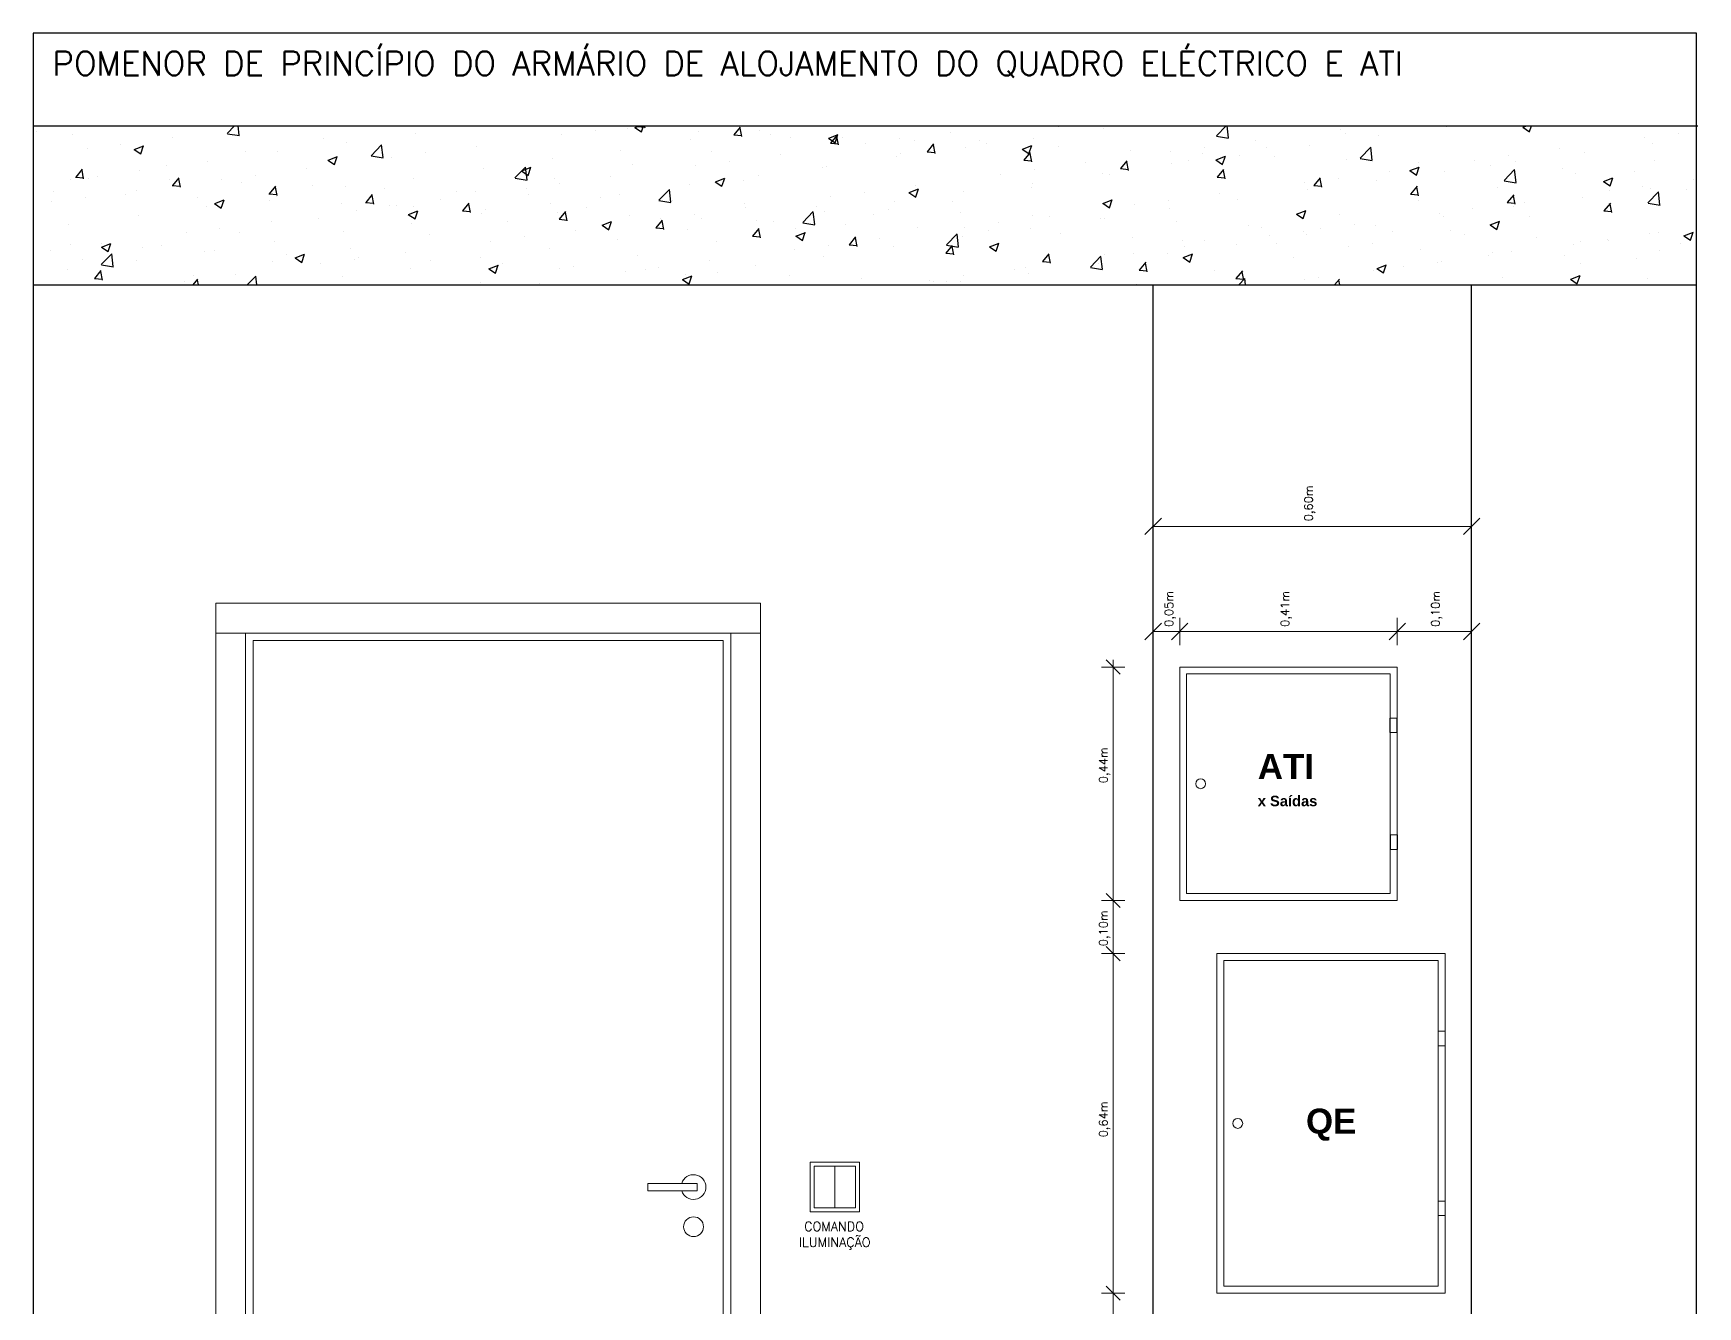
# Model space of a CAD drawing. Header units: millimetres. Extents: x 145 to 60311, y -8355 to 8851.
# Drawn here: x 449.46 to 498.86, y -108.19 to -70.4 of the extents above; entities that cross this region are included whole.
import ezdxf

# ---------------------------------------------------------------- set-up
doc = ezdxf.new("R2010")
doc.units = ezdxf.units.MM
for name, color, linetype in [('Armário', 252, 'Continuous'), ('Cotas', 30, 'Continuous'), ('Equipamento', 7, 'Continuous'), ('Laje', 252, 'Continuous'), ('Porta', 252, 'Continuous'), ('quadros', 1, 'Continuous')]:
    doc.layers.add(name, color=color, linetype=linetype)
doc.styles.add('ROMANS', font='romans', dxfattribs={"height": 1.2})

msp = doc.modelspace()

# ---------------------------------------------------------------- linework, layer by layer
at = {"layer": 'Armário'}
for p, q in [((482.694, -120.391), (482.694, -77.869)), ((492.144, -120.391), (492.144, -77.869))]:
    msp.add_line(p, q, dxfattribs=at)
at = {"layer": 'Cotas', "color": 4, "linetype": 'Continuous', "lineweight": 0}
for p, q in [((482.451, -85.28), (482.938, -84.793)), ((482.694, -85.44), (482.694, -84.633)), ((491.901, -85.28), (492.387, -84.793)), ((492.144, -85.44), (492.144, -84.633)), ((492.144, -85.036), (482.694, -85.036)), ((482.451, -88.398), (482.938, -87.912)), ((482.694, -88.558), (482.694, -87.752)), ((483.239, -88.398), (483.725, -87.912)), ((483.482, -88.558), (483.482, -87.752)), ((489.696, -88.398), (490.182, -87.912)), ((489.939, -88.558), (489.939, -87.752)), ((491.901, -88.398), (492.387, -87.912)), ((492.144, -88.558), (492.144, -87.752)), ((492.144, -88.155), (482.694, -88.155)), ((481.157, -89.208), (481.857, -89.208)), ((481.296, -88.997), (481.718, -89.419)), ((481.507, -120.391), (481.507, -88.992)), ((481.157, -96.138), (481.857, -96.138)), ((481.296, -95.927), (481.718, -96.349)), ((481.157, -97.713), (481.857, -97.713)), ((481.296, -97.501), (481.718, -97.924)), ((481.296, -107.581), (481.718, -108.003)), ((481.157, -107.792), (481.857, -107.792))]:
    msp.add_line(p, q, dxfattribs=at)
at = {"layer": 'Equipamento'}
for p, q in [((483.482, -89.208), (483.482, -89.208)), ((489.732, -91.155), (489.732, -90.726)), ((489.939, -91.155), (489.939, -90.726)), ((489.732, -94.191), (489.732, -94.62)), ((489.939, -94.191), (489.939, -94.62)), ((484.584, -97.713), (484.584, -97.713))]:
    msp.add_line(p, q, dxfattribs=at)
at = {"layer": 'Equipamento', "linetype": 'Continuous', "lineweight": 0}
for p, q in [((483.482, -89.208), (489.939, -89.208)), ((483.482, -96.138), (483.482, -89.208)), ((489.939, -89.208), (489.939, -96.138)), ((483.688, -89.415), (489.732, -89.415)), ((483.688, -95.931), (483.688, -89.415)), ((489.732, -89.415), (489.732, -95.931)), ((489.732, -90.726), (489.939, -90.726)), ((489.732, -91.155), (489.939, -91.155)), ((489.732, -94.191), (489.939, -94.191)), ((489.732, -94.62), (489.939, -94.62)), ((489.939, -96.138), (483.482, -96.138)), ((489.732, -95.931), (483.688, -95.931)), ((484.584, -97.713), (491.356, -97.713)), ((484.584, -107.792), (484.584, -97.713)), ((491.356, -97.713), (491.356, -107.792)), ((484.791, -97.919), (491.15, -97.919)), ((484.791, -107.585), (484.791, -97.919)), ((491.15, -97.919), (491.15, -107.585)), ((491.15, -100.018), (491.356, -100.018)), ((491.15, -100.447), (491.356, -100.447)), ((472.512, -103.907), (473.983, -103.907)), ((472.512, -104.642), (472.512, -103.907)), ((472.629, -104.024), (473.865, -104.024)), ((472.629, -105.26), (472.629, -104.024)), ((473.247, -104.024), (473.247, -105.26)), ((473.865, -104.024), (473.865, -105.26)), ((473.983, -103.907), (473.983, -105.378)), ((472.512, -105.378), (472.512, -104.642)), ((491.15, -105.058), (491.356, -105.058)), ((472.512, -105.378), (473.983, -105.378)), ((472.629, -105.26), (473.865, -105.26)), ((473.865, -105.26), (472.629, -105.26)), ((491.15, -105.486), (491.356, -105.486)), ((491.15, -107.585), (484.791, -107.585)), ((491.356, -107.792), (484.584, -107.792))]:
    msp.add_line(p, q, dxfattribs=at)
for centre in [(484.103, -92.673), (485.205, -102.752)]:
    msp.add_circle(centre, 0.147, dxfattribs=at)
at = {"layer": 'Laje'}
for p, q in [((449.459, -73.144), (498.855, -73.144)), ((449.559, -73.319), (449.559, -73.319)), ((450.611, -73.417), (450.611, -73.417)), ((453.576, -73.499), (453.576, -73.499)), ((455.217, -73.372), (455.435, -73.144)), ((455.219, -73.381), (455.575, -73.436)), ((455.573, -73.428), (455.54, -73.144)), ((456.103, -73.166), (456.103, -73.166)), ((458.086, -73.518), (458.086, -73.518)), ((460.789, -73.373), (460.789, -73.373)), ((464.945, -73.145), (464.945, -73.145)), ((465.136, -73.416), (465.136, -73.416)), ((466.137, -73.284), (466.137, -73.284)), ((467.08, -73.235), (467.08, -73.235)), ((467.311, -73.196), (467.51, -73.33)), ((467.316, -73.197), (467.453, -73.144)), ((467.376, -73.164), (467.615, -73.185)), ((467.388, -73.164), (467.405, -73.144)), ((467.51, -73.328), (467.572, -73.144)), ((467.615, -73.214), (467.602, -73.144)), ((468.97, -73.567), (468.97, -73.567)), ((469.215, -73.325), (469.215, -73.325)), ((470.245, -73.415), (470.484, -73.436)), ((470.257, -73.415), (470.45, -73.185)), ((470.484, -73.465), (470.438, -73.214)), ((471.024, -73.286), (471.024, -73.286)), ((471.351, -73.416), (471.351, -73.416)), ((471.918, -73.502), (471.918, -73.502)), ((473.06, -73.516), (473.259, -73.651)), ((473.065, -73.517), (473.345, -73.409)), ((473.126, -73.666), (473.319, -73.436)), ((473.259, -73.649), (473.34, -73.407)), ((473.353, -73.716), (473.307, -73.465)), ((473.486, -73.506), (473.486, -73.506)), ((475.171, -73.534), (475.171, -73.534)), ((475.622, -73.596), (475.622, -73.596)), ((476.686, -73.335), (476.686, -73.335)), ((477.542, -73.58), (477.542, -73.58)), ((479.148, -73.524), (479.148, -73.524)), ((479.875, -73.179), (479.875, -73.179)), ((481.226, -73.224), (481.226, -73.224)), ((484.571, -73.448), (484.862, -73.144)), ((484.573, -73.457), (484.929, -73.512)), ((484.928, -73.504), (484.886, -73.144)), ((485.719, -73.584), (485.719, -73.584)), ((488.245, -73.252), (488.245, -73.252)), ((488.401, -73.378), (488.401, -73.378)), ((489.383, -73.436), (489.383, -73.436)), ((491.404, -73.18), (491.404, -73.18)), ((493.668, -73.187), (493.867, -73.322)), ((493.673, -73.188), (493.787, -73.144)), ((493.867, -73.32), (493.926, -73.144)), ((497.278, -73.502), (497.278, -73.502)), ((498.28, -73.37), (498.28, -73.37)), ((451.06, -73.83), (451.06, -73.83)), ((452.061, -73.698), (452.061, -73.698)), ((452.452, -73.846), (452.651, -73.98)), ((452.457, -73.846), (452.737, -73.739)), ((452.651, -73.978), (452.733, -73.736)), ((455.753, -73.918), (455.753, -73.918)), ((456.715, -73.911), (456.715, -73.911)), ((458.206, -74.166), (458.486, -74.059)), ((458.4, -74.298), (458.481, -74.056)), ((458.769, -73.63), (458.769, -73.63)), ((459.486, -74.034), (459.797, -73.709)), ((459.488, -74.043), (459.844, -74.098)), ((459.842, -74.09), (459.798, -73.71)), ((460.093, -74.08), (460.093, -74.08)), ((461.094, -73.948), (461.094, -73.948)), ((462.609, -73.748), (462.609, -73.748)), ((466.893, -73.867), (466.893, -73.867)), ((469.585, -73.903), (469.585, -73.903)), ((471.643, -73.998), (471.643, -73.998)), ((473.114, -73.666), (473.353, -73.687)), ((474.169, -73.666), (474.169, -73.666)), ((475.074, -74.061), (475.074, -74.061)), ((475.209, -73.98), (475.209, -73.98)), ((475.984, -73.917), (476.223, -73.938)), ((475.996, -73.917), (476.188, -73.687)), ((476.222, -73.967), (476.176, -73.716)), ((477.128, -73.78), (477.128, -73.78)), ((477.757, -73.686), (477.757, -73.686)), ((478.809, -73.837), (479.008, -73.971)), ((478.814, -73.837), (479.094, -73.73)), ((478.865, -74.168), (479.058, -73.938)), ((479.008, -73.969), (479.089, -73.727)), ((479.092, -74.218), (479.045, -73.967)), ((479.892, -73.776), (479.892, -73.776)), ((482.028, -73.867), (482.028, -73.867)), ((483.202, -73.916), (483.202, -73.916)), ((484.163, -73.957), (484.163, -73.957)), ((484.204, -73.784), (484.204, -73.784)), ((484.563, -74.158), (484.843, -74.05)), ((484.757, -74.289), (484.838, -74.048)), ((485.252, -74.018), (485.252, -74.018)), ((486.069, -73.778), (486.069, -73.778)), ((486.299, -74.047), (486.299, -74.047)), ((487.329, -73.718), (487.329, -73.718)), ((488.84, -74.11), (489.152, -73.785)), ((489.197, -74.166), (489.153, -73.786)), ((493.237, -74.034), (493.237, -74.034)), ((494.752, -73.834), (494.752, -73.834)), ((495.487, -73.93), (495.487, -73.93)), ((497.507, -73.674), (497.507, -73.674)), ((450.728, -74.667), (450.92, -74.437)), ((450.954, -74.716), (450.908, -74.466)), ((452.616, -74.467), (452.616, -74.467)), ((453.42, -74.319), (453.42, -74.319)), ((454.637, -74.211), (454.637, -74.211)), ((457.567, -74.412), (457.567, -74.412)), ((458.201, -74.166), (458.4, -74.3)), ((462.818, -74.405), (462.818, -74.405)), ((463.755, -74.696), (464.067, -74.371)), ((463.95, -74.486), (464.149, -74.621)), ((463.955, -74.487), (464.235, -74.379)), ((464.112, -74.752), (464.068, -74.372)), ((464.149, -74.618), (464.23, -74.377)), ((464.872, -74.124), (464.872, -74.124)), ((467.252, -74.303), (467.252, -74.303)), ((469.126, -74.33), (469.126, -74.33)), ((470.128, -74.198), (470.128, -74.198)), ((472.876, -74.381), (472.876, -74.381)), ((472.996, -74.361), (472.996, -74.361)), ((478.16, -74.58), (478.16, -74.58)), ((478.853, -74.168), (479.092, -74.189)), ((479.161, -74.448), (479.161, -74.448)), ((480.676, -74.248), (480.676, -74.248)), ((481.177, -74.555), (481.177, -74.555)), ((481.403, -74.579), (481.403, -74.579)), ((481.722, -74.419), (481.961, -74.44)), ((481.734, -74.419), (481.927, -74.189)), ((481.961, -74.469), (481.914, -74.218)), ((483.231, -74.274), (483.231, -74.274)), ((483.736, -74.179), (483.736, -74.179)), ((484.558, -74.157), (484.757, -74.291)), ((484.603, -74.67), (484.796, -74.44)), ((484.83, -74.72), (484.784, -74.469)), ((488.434, -74.137), (488.434, -74.137)), ((488.842, -74.119), (489.198, -74.174)), ((489.709, -74.498), (489.709, -74.498)), ((490.307, -74.478), (490.506, -74.612)), ((490.312, -74.478), (490.592, -74.371)), ((490.506, -74.61), (490.587, -74.368)), ((490.57, -74.228), (490.57, -74.228)), ((491.355, -74.512), (491.355, -74.512)), ((492.236, -74.166), (492.236, -74.166)), ((492.705, -74.318), (492.705, -74.318)), ((493.109, -74.772), (493.421, -74.447)), ((493.466, -74.828), (493.422, -74.448)), ((493.433, -74.212), (493.433, -74.212)), ((494.84, -74.408), (494.84, -74.408)), ((495.235, -74.563), (495.235, -74.563)), ((496.976, -74.498), (496.976, -74.498)), ((497.568, -74.163), (497.568, -74.163)), ((450.563, -74.749), (450.563, -74.749)), ((450.716, -74.667), (450.955, -74.688)), ((451.087, -74.719), (451.087, -74.719)), ((451.353, -74.648), (451.353, -74.648)), ((452.524, -75.076), (452.524, -75.076)), ((453.488, -74.738), (453.488, -74.738)), ((453.585, -74.918), (453.824, -74.939)), ((453.597, -74.918), (453.79, -74.688)), ((453.824, -74.967), (453.777, -74.717)), ((455.05, -74.744), (455.05, -74.744)), ((455.624, -74.828), (455.624, -74.828)), ((456.052, -74.612), (456.052, -74.612)), ((456.466, -75.169), (456.659, -74.939)), ((456.693, -75.219), (456.647, -74.968)), ((457.759, -74.918), (457.759, -74.918)), ((458.72, -74.961), (458.72, -74.961)), ((459.895, -75.009), (459.895, -75.009)), ((460.74, -74.705), (460.74, -74.705)), ((463.757, -74.705), (464.113, -74.76)), ((464.083, -74.994), (464.083, -74.994)), ((464.919, -74.704), (464.919, -74.704)), ((465.085, -74.862), (465.085, -74.862)), ((466.6, -74.662), (466.6, -74.662)), ((468.024, -75.358), (468.336, -75.033)), ((468.381, -75.414), (468.337, -75.034)), ((468.922, -74.899), (468.922, -74.899)), ((469.699, -74.807), (469.898, -74.941)), ((469.704, -74.807), (469.984, -74.7)), ((469.898, -74.939), (469.979, -74.697)), ((470.543, -74.781), (470.543, -74.781)), ((470.975, -74.617), (470.975, -74.617)), ((475.453, -75.128), (475.733, -75.02)), ((475.633, -74.912), (475.633, -74.912)), ((475.647, -75.259), (475.728, -75.017)), ((479.07, -74.98), (479.07, -74.98)), ((479.099, -74.855), (479.099, -74.855)), ((484.591, -74.67), (484.83, -74.691)), ((487.193, -74.83), (487.193, -74.83)), ((487.281, -75.049), (487.281, -75.049)), ((487.461, -74.921), (487.7, -74.942)), ((487.472, -74.921), (487.665, -74.691)), ((487.699, -74.971), (487.653, -74.72)), ((488.194, -74.698), (488.194, -74.698)), ((489.335, -74.768), (489.335, -74.768)), ((490.342, -75.172), (490.535, -74.943)), ((490.568, -75.222), (490.522, -74.971)), ((492.902, -74.964), (492.902, -74.964)), ((493.112, -74.781), (493.467, -74.836)), ((496.056, -74.798), (496.255, -74.932)), ((496.061, -74.799), (496.341, -74.691)), ((496.226, -75.08), (496.226, -75.08)), ((496.255, -74.93), (496.336, -74.688)), ((497.228, -74.948), (497.228, -74.948)), ((497.459, -75.006), (497.459, -75.006)), ((498.526, -75.041), (498.526, -75.041)), ((498.743, -74.748), (498.743, -74.748)), ((450.007, -75.408), (450.007, -75.408)), ((450.061, -75.095), (450.061, -75.095)), ((451.009, -75.276), (451.009, -75.276)), ((452.196, -75.185), (452.196, -75.185)), ((454.332, -75.275), (454.332, -75.275)), ((454.588, -75.543), (454.588, -75.543)), ((454.84, -75.456), (455.039, -75.59)), ((454.845, -75.457), (455.125, -75.349)), ((455.039, -75.588), (455.12, -75.347)), ((456.454, -75.169), (456.693, -75.19)), ((456.467, -75.365), (456.467, -75.365)), ((456.666, -75.243), (456.666, -75.243)), ((458.603, -75.456), (458.603, -75.456)), ((459.323, -75.42), (459.562, -75.441)), ((459.335, -75.42), (459.528, -75.19)), ((459.562, -75.47), (459.516, -75.219)), ((460.042, -75.526), (460.042, -75.526)), ((460.253, -75.504), (460.253, -75.504)), ((460.738, -75.546), (460.738, -75.546)), ((461.557, -75.326), (461.557, -75.326)), ((462.03, -75.099), (462.03, -75.099)), ((462.204, -75.671), (462.397, -75.441)), ((462.431, -75.721), (462.385, -75.47)), ((462.586, -75.104), (462.586, -75.104)), ((464.166, -75.189), (464.166, -75.189)), ((464.823, -75.455), (464.823, -75.455)), ((466.301, -75.279), (466.301, -75.279)), ((466.844, -75.199), (466.844, -75.199)), ((468.026, -75.367), (468.382, -75.422)), ((468.211, -75.181), (468.211, -75.181)), ((468.436, -75.369), (468.436, -75.369)), ((470.572, -75.46), (470.572, -75.46)), ((472.707, -75.55), (472.707, -75.55)), ((473.117, -75.244), (473.117, -75.244)), ((474.118, -75.112), (474.118, -75.112)), ((475.025, -75.393), (475.025, -75.393)), ((475.448, -75.127), (475.647, -75.261)), ((476.737, -75.38), (476.737, -75.38)), ((477.079, -75.111), (477.079, -75.111)), ((481.197, -75.447), (481.396, -75.582)), ((481.202, -75.448), (481.482, -75.34)), ((481.396, -75.58), (481.477, -75.338)), ((482.15, -75.494), (482.15, -75.494)), ((483.151, -75.362), (483.151, -75.362)), ((484.666, -75.162), (484.666, -75.162)), ((485.203, -75.349), (485.203, -75.349)), ((490.33, -75.172), (490.569, -75.193)), ((490.569, -75.364), (490.569, -75.364)), ((493.199, -75.423), (493.438, -75.444)), ((493.211, -75.423), (493.404, -75.194)), ((493.384, -75.543), (493.384, -75.543)), ((493.438, -75.473), (493.391, -75.222)), ((493.7, -75.412), (493.7, -75.412)), ((495.438, -75.262), (495.438, -75.262)), ((496.08, -75.674), (496.273, -75.445)), ((496.193, -75.442), (496.193, -75.442)), ((496.307, -75.724), (496.261, -75.473)), ((497.379, -75.434), (497.69, -75.109)), ((497.381, -75.443), (497.737, -75.499)), ((497.735, -75.49), (497.691, -75.111)), ((452.568, -75.799), (452.568, -75.799)), ((456.514, -75.99), (456.514, -75.99)), ((457.92, -75.905), (457.92, -75.905)), ((459.041, -75.658), (459.041, -75.658)), ((460.589, -75.776), (460.788, -75.911)), ((460.594, -75.777), (460.874, -75.67)), ((460.692, -76.037), (460.692, -76.037)), ((460.788, -75.909), (460.869, -75.667)), ((462.193, -75.671), (462.432, -75.692)), ((462.769, -75.737), (462.769, -75.737)), ((462.874, -75.636), (462.874, -75.636)), ((463.545, -75.982), (463.545, -75.982)), ((465.009, -75.726), (465.009, -75.726)), ((465.062, -75.922), (465.301, -75.943)), ((465.074, -75.922), (465.267, -75.692)), ((465.3, -75.972), (465.254, -75.721)), ((465.878, -75.582), (465.878, -75.582)), ((466.343, -76.097), (466.623, -75.99)), ((466.537, -76.229), (466.618, -75.987)), ((467.144, -75.817), (467.144, -75.817)), ((467.943, -76.173), (468.136, -75.943)), ((468.074, -75.907), (468.074, -75.907)), ((468.17, -76.223), (468.123, -75.972)), ((469.075, -75.776), (469.075, -75.776)), ((469.28, -75.907), (469.28, -75.907)), ((470.59, -75.576), (470.59, -75.576)), ((470.927, -75.949), (470.927, -75.949)), ((471.415, -75.997), (471.415, -75.997)), ((472.294, -76.02), (472.605, -75.695)), ((472.296, -76.029), (472.651, -76.085)), ((472.65, -76.077), (472.606, -75.697)), ((472.947, -75.693), (472.947, -75.693)), ((474.404, -75.78), (474.404, -75.78)), ((474.843, -75.64), (474.843, -75.64)), ((476.978, -75.73), (476.978, -75.73)), ((478.109, -76.026), (478.109, -76.026)), ((479.113, -75.821), (479.113, -75.821)), ((479.624, -75.826), (479.624, -75.826)), ((481.129, -75.887), (481.129, -75.887)), ((481.249, -75.911), (481.249, -75.911)), ((483.182, -75.605), (483.182, -75.605)), ((483.384, -76.001), (483.384, -76.001)), ((486.946, -75.768), (487.145, -75.902)), ((486.951, -75.768), (487.231, -75.661)), ((487.145, -75.9), (487.226, -75.658)), ((488.236, -75.765), (488.236, -75.765)), ((491.183, -75.743), (491.183, -75.743)), ((491.306, -75.843), (491.306, -75.843)), ((492.185, -75.612), (492.185, -75.612)), ((492.699, -76.089), (492.98, -75.981)), ((492.894, -76.22), (492.975, -75.979)), ((493.861, -75.842), (493.861, -75.842)), ((496.068, -75.674), (496.307, -75.695)), ((450.514, -76.081), (450.514, -76.081)), ((453.998, -76.321), (453.998, -76.321)), ((454.999, -76.19), (454.999, -76.19)), ((455.588, -76.305), (455.588, -76.305)), ((458.671, -76.293), (458.671, -76.293)), ((461.212, -76.383), (461.212, -76.383)), ((464.033, -76.44), (464.033, -76.44)), ((465.548, -76.24), (465.548, -76.24)), ((466.338, -76.097), (466.537, -76.231)), ((466.795, -76.531), (466.795, -76.531)), ((467.931, -76.173), (468.17, -76.194)), ((468.873, -76.231), (468.873, -76.231)), ((470.8, -76.424), (471.039, -76.445)), ((470.812, -76.424), (471.005, -76.194)), ((471.039, -76.474), (470.993, -76.223)), ((472.071, -76.181), (472.071, -76.181)), ((472.087, -76.417), (472.286, -76.551)), ((472.092, -76.418), (472.372, -76.31)), ((472.286, -76.549), (472.367, -76.308)), ((473.551, -76.087), (473.551, -76.087)), ((473.681, -76.675), (473.874, -76.445)), ((473.908, -76.725), (473.862, -76.474)), ((474.581, -76.49), (474.581, -76.49)), ((475.686, -76.177), (475.686, -76.177)), ((476.563, -76.682), (476.874, -76.358)), ((476.919, -76.739), (476.875, -76.359)), ((477.03, -76.443), (477.03, -76.443)), ((477.107, -76.157), (477.107, -76.157)), ((477.822, -76.268), (477.822, -76.268)), ((479.051, -76.187), (479.051, -76.187)), ((479.957, -76.358), (479.957, -76.358)), ((482.092, -76.448), (482.092, -76.448)), ((484.228, -76.538), (484.228, -76.538)), ((485.52, -76.091), (485.52, -76.091)), ((485.903, -76.165), (485.903, -76.165)), ((486.14, -76.407), (486.14, -76.407)), ((487.142, -76.276), (487.142, -76.276)), ((487.232, -76.381), (487.232, -76.381)), ((487.655, -76.181), (487.655, -76.181)), ((488.657, -76.076), (488.657, -76.076)), ((489.286, -76.099), (489.286, -76.099)), ((489.791, -76.272), (489.791, -76.272)), ((491.528, -76.242), (491.528, -76.242)), ((491.926, -76.362), (491.926, -76.362)), ((492.694, -76.088), (492.893, -76.222)), ((494.061, -76.452), (494.061, -76.452)), ((496.175, -76.526), (496.175, -76.526)), ((496.197, -76.542), (496.197, -76.542)), ((497.41, -76.337), (497.41, -76.337)), ((497.69, -76.326), (497.69, -76.326)), ((498.443, -76.409), (498.642, -76.543)), ((498.448, -76.409), (498.728, -76.302)), ((498.643, -76.541), (498.724, -76.299)), ((449.956, -76.853), (449.956, -76.853)), ((450.557, -76.681), (450.557, -76.681)), ((451.471, -76.654), (451.471, -76.654)), ((451.478, -77.268), (451.789, -76.944)), ((451.479, -76.746), (451.678, -76.881)), ((451.484, -76.747), (451.764, -76.639)), ((451.678, -76.878), (451.759, -76.637)), ((451.834, -77.325), (451.79, -76.945)), ((452.693, -76.771), (452.693, -76.771)), ((453.255, -76.706), (453.255, -76.706)), ((454.54, -76.874), (454.54, -76.874)), ((454.828, -76.862), (454.828, -76.862)), ((456.617, -76.575), (456.617, -76.575)), ((456.963, -76.952), (456.963, -76.952)), ((457.233, -77.067), (457.513, -76.96)), ((457.427, -77.199), (457.508, -76.957)), ((458.879, -76.783), (458.879, -76.783)), ((459.099, -77.042), (459.099, -77.042)), ((460.505, -76.904), (460.505, -76.904)), ((463.031, -76.571), (463.031, -76.571)), ((464.775, -76.787), (464.775, -76.787)), ((467.405, -76.982), (467.405, -76.982)), ((469.738, -76.581), (469.738, -76.581)), ((472.064, -76.821), (472.064, -76.821)), ((472.899, -77.025), (472.899, -77.025)), ((473.066, -76.689), (473.066, -76.689)), ((473.669, -76.675), (473.909, -76.696)), ((474.976, -76.725), (474.976, -76.725)), ((476.539, -76.926), (476.778, -76.947)), ((476.551, -76.926), (476.743, -76.696)), ((476.565, -76.692), (476.921, -76.747)), ((476.777, -76.976), (476.731, -76.725)), ((477.836, -76.738), (478.035, -76.872)), ((477.841, -76.738), (478.121, -76.631)), ((478.035, -76.87), (478.116, -76.628)), ((479.42, -77.177), (479.613, -76.947)), ((479.647, -77.227), (479.6, -76.976)), ((480.832, -77.344), (481.144, -77.02)), ((481.189, -77.401), (481.144, -77.021)), ((481.238, -76.966), (481.238, -76.966)), ((482.099, -76.939), (482.099, -76.939)), ((483.134, -76.937), (483.134, -76.937)), ((483.57, -76.565), (483.57, -76.565)), ((483.589, -77.059), (483.87, -76.951)), ((483.614, -76.74), (483.614, -76.74)), ((483.784, -77.19), (483.865, -76.948)), ((485.154, -76.681), (485.154, -76.681)), ((486.363, -76.629), (486.363, -76.629)), ((486.862, -77.043), (486.862, -77.043)), ((488.499, -76.719), (488.499, -76.719)), ((489.195, -76.643), (489.195, -76.643)), ((490.634, -76.809), (490.634, -76.809)), ((492.647, -76.99), (492.647, -76.99)), ((492.769, -76.899), (492.769, -76.899)), ((493.335, -76.875), (493.335, -76.875)), ((494.905, -76.989), (494.905, -76.989)), ((495.174, -76.657), (495.174, -76.657)), ((495.389, -76.593), (495.389, -76.593)), ((497.721, -76.841), (497.721, -76.841)), ((498.332, -76.633), (498.332, -76.633)), ((450.465, -77.412), (450.465, -77.412)), ((450.922, -77.106), (450.922, -77.106)), ((451.283, -77.676), (451.475, -77.446)), ((451.509, -77.725), (451.463, -77.475)), ((451.48, -77.278), (451.836, -77.333)), ((452.519, -77.131), (452.519, -77.131)), ((456.546, -77.184), (456.546, -77.184)), ((457.228, -77.067), (457.427, -77.201)), ((457.988, -77.235), (457.988, -77.235)), ((458.99, -77.103), (458.99, -77.103)), ((460.643, -77.368), (460.643, -77.368)), ((461.234, -77.132), (461.234, -77.132)), ((462.721, -77.068), (462.721, -77.068)), ((462.977, -77.387), (463.176, -77.521)), ((462.982, -77.388), (463.262, -77.28)), ((463.176, -77.519), (463.257, -77.278)), ((463.37, -77.222), (463.37, -77.222)), ((465.073, -77.382), (465.073, -77.382)), ((465.505, -77.313), (465.505, -77.313)), ((467.022, -77.485), (467.022, -77.485)), ((467.641, -77.403), (467.641, -77.403)), ((468.023, -77.353), (468.023, -77.353)), ((469.538, -77.154), (469.538, -77.154)), ((469.776, -77.493), (469.776, -77.493)), ((470.878, -77.281), (470.878, -77.281)), ((478.571, -77.404), (478.571, -77.404)), ((478.905, -77.366), (478.905, -77.366)), ((479.002, -77.519), (479.002, -77.519)), ((479.408, -77.177), (479.647, -77.198)), ((480.834, -77.354), (481.19, -77.409)), ((481.08, -77.219), (481.08, -77.219)), ((481.098, -77.071), (481.098, -77.071)), ((482.277, -77.428), (482.516, -77.449)), ((482.289, -77.428), (482.482, -77.198)), ((482.516, -77.478), (482.47, -77.227)), ((483.585, -77.058), (483.783, -77.192)), ((484.529, -77.444), (484.529, -77.444)), ((485.158, -77.679), (485.351, -77.449)), ((485.385, -77.729), (485.339, -77.478)), ((489.237, -77.431), (489.237, -77.431)), ((489.333, -77.378), (489.532, -77.513)), ((489.338, -77.379), (489.618, -77.271)), ((489.533, -77.511), (489.614, -77.269)), ((490.131, -77.321), (490.131, -77.321)), ((491.132, -77.189), (491.132, -77.189)), ((491.258, -77.175), (491.258, -77.175)), ((495.388, -77.242), (495.388, -77.242)), ((497.04, -77.08), (497.04, -77.08)), ((449.459, -77.869), (498.818, -77.869)), ((451.271, -77.676), (451.51, -77.697)), ((453.947, -77.767), (453.947, -77.767)), ((454.201, -77.869), (454.345, -77.697)), ((454.213, -77.584), (454.213, -77.584)), ((454.359, -77.869), (454.332, -77.726)), ((455.462, -77.568), (455.462, -77.568)), ((455.806, -77.869), (456.059, -77.606)), ((456.09, -77.869), (456.059, -77.607)), ((458.623, -77.625), (458.623, -77.625)), ((462.74, -77.783), (462.74, -77.783)), ((464.495, -77.818), (464.495, -77.818)), ((466.747, -77.862), (466.747, -77.862)), ((468.726, -77.707), (468.925, -77.842)), ((468.731, -77.708), (469.011, -77.6)), ((468.824, -77.562), (468.824, -77.562)), ((468.925, -77.84), (469.006, -77.598)), ((471.911, -77.583), (471.911, -77.583)), ((474.047, -77.674), (474.047, -77.674)), ((476.055, -77.735), (476.055, -77.735)), ((476.182, -77.764), (476.182, -77.764)), ((476.572, -77.767), (476.572, -77.767)), ((476.982, -77.775), (476.982, -77.775)), ((477.056, -77.603), (477.056, -77.603)), ((478.318, -77.854), (478.318, -77.854)), ((482.196, -77.844), (482.196, -77.844)), ((485.146, -77.679), (485.385, -77.7)), ((485.233, -77.869), (485.413, -77.682)), ((485.435, -77.869), (485.414, -77.683)), ((486.09, -77.853), (486.09, -77.853)), ((487.183, -77.713), (487.183, -77.713)), ((487.605, -77.654), (487.605, -77.654)), ((488.079, -77.869), (488.22, -77.7)), ((488.234, -77.869), (488.208, -77.729)), ((493.055, -77.642), (493.055, -77.642)), ((495.082, -77.699), (495.281, -77.833)), ((495.087, -77.699), (495.367, -77.592)), ((495.281, -77.831), (495.363, -77.589)), ((497.361, -77.669), (497.361, -77.669))]:
    msp.add_line(p, q, dxfattribs=at)
at = {"layer": 'Porta', "linetype": 'Continuous', "lineweight": 0}
for p, q in [((454.88, -87.318), (471.04, -87.318)), ((454.88, -120.391), (454.88, -87.318)), ((454.88, -120.391), (454.88, -87.318)), ((454.88, -87.318), (471.04, -87.318)), ((471.04, -87.318), (471.04, -120.391)), ((471.04, -120.391), (471.04, -87.318)), ((454.88, -88.201), (471.04, -88.201)), ((455.762, -120.391), (455.762, -88.201)), ((470.157, -120.391), (470.157, -88.201)), ((455.983, -120.391), (455.983, -88.422)), ((455.983, -88.422), (469.937, -88.422)), ((469.937, -120.391), (469.937, -88.422)), ((467.693, -104.753), (467.693, -104.532)), ((469.164, -104.532), (467.693, -104.532)), ((469.164, -104.753), (469.164, -104.532)), ((469.164, -104.753), (467.693, -104.753))]:
    msp.add_line(p, q, dxfattribs=at)
msp.add_circle((469.054, -105.819), 0.294, dxfattribs=at)
msp.add_arc((469.054, -104.642), 0.368, 197.4576, 162.5424, dxfattribs=at)
at = {"layer": 'quadros', "color": 0}
for p, q in [((498.818, -70.402), (449.459, -70.402)), ((449.459, -70.402), (449.459, -135.908)), ((498.818, -135.908), (498.818, -70.402))]:
    msp.add_line(p, q, dxfattribs=at)

# ---------------------------------------------------------------- texts
at = {"color": 70, "style": 'ROMANS'}
msp.add_text('POMENOR DE PRINCÍPIO DO ARMÁRIO DE ALOJAMENTO DO QUADRO ELÉCTRICO E ATI', height=0.70738, dxfattribs=at).set_placement((450.031, -71.65))
at = {"layer": 'Cotas', "color": 4, "style": 'ROMANS'}
for s, p in [('0,60m', (487.43, -84.884)), ('0,05m', (483.286, -88.016)), ('0,41m', (486.729, -88.016)), ('0,10m', (491.197, -88.016)), ('0,44m', (481.338, -92.655)), ('0,10m', (481.338, -97.493)), ('0,64m', (481.338, -103.166))]:
    msp.add_text(s, height=0.2483, rotation=90, dxfattribs=at).set_placement(p)
at = {"layer": 'Equipamento', "color": 2, "style": 'ROMANS'}
for s, p in [('COMANDO', (472.337, -105.948)), ('ILUMINAÇÃO', (472.179, -106.419))]:
    msp.add_text(s, height=0.2759, dxfattribs=at).set_placement(p)
at = {"layer": 'Equipamento', "color": 2, "char_height": 0.74202, "width": 2.12503, "attachment_point": 1}
for s, insert in [('{\\fArial|b1|i0|c0|p34;ATI\\P\\H0.4202x;x Saídas}', (485.799, -91.791)), ('{\\fArial|b1|i0|c0|p34;QE}', (487.229, -102.315))]:
    msp.add_mtext(s, dxfattribs=dict(at, insert=insert))

doc.saveas('drawing.dxf')
